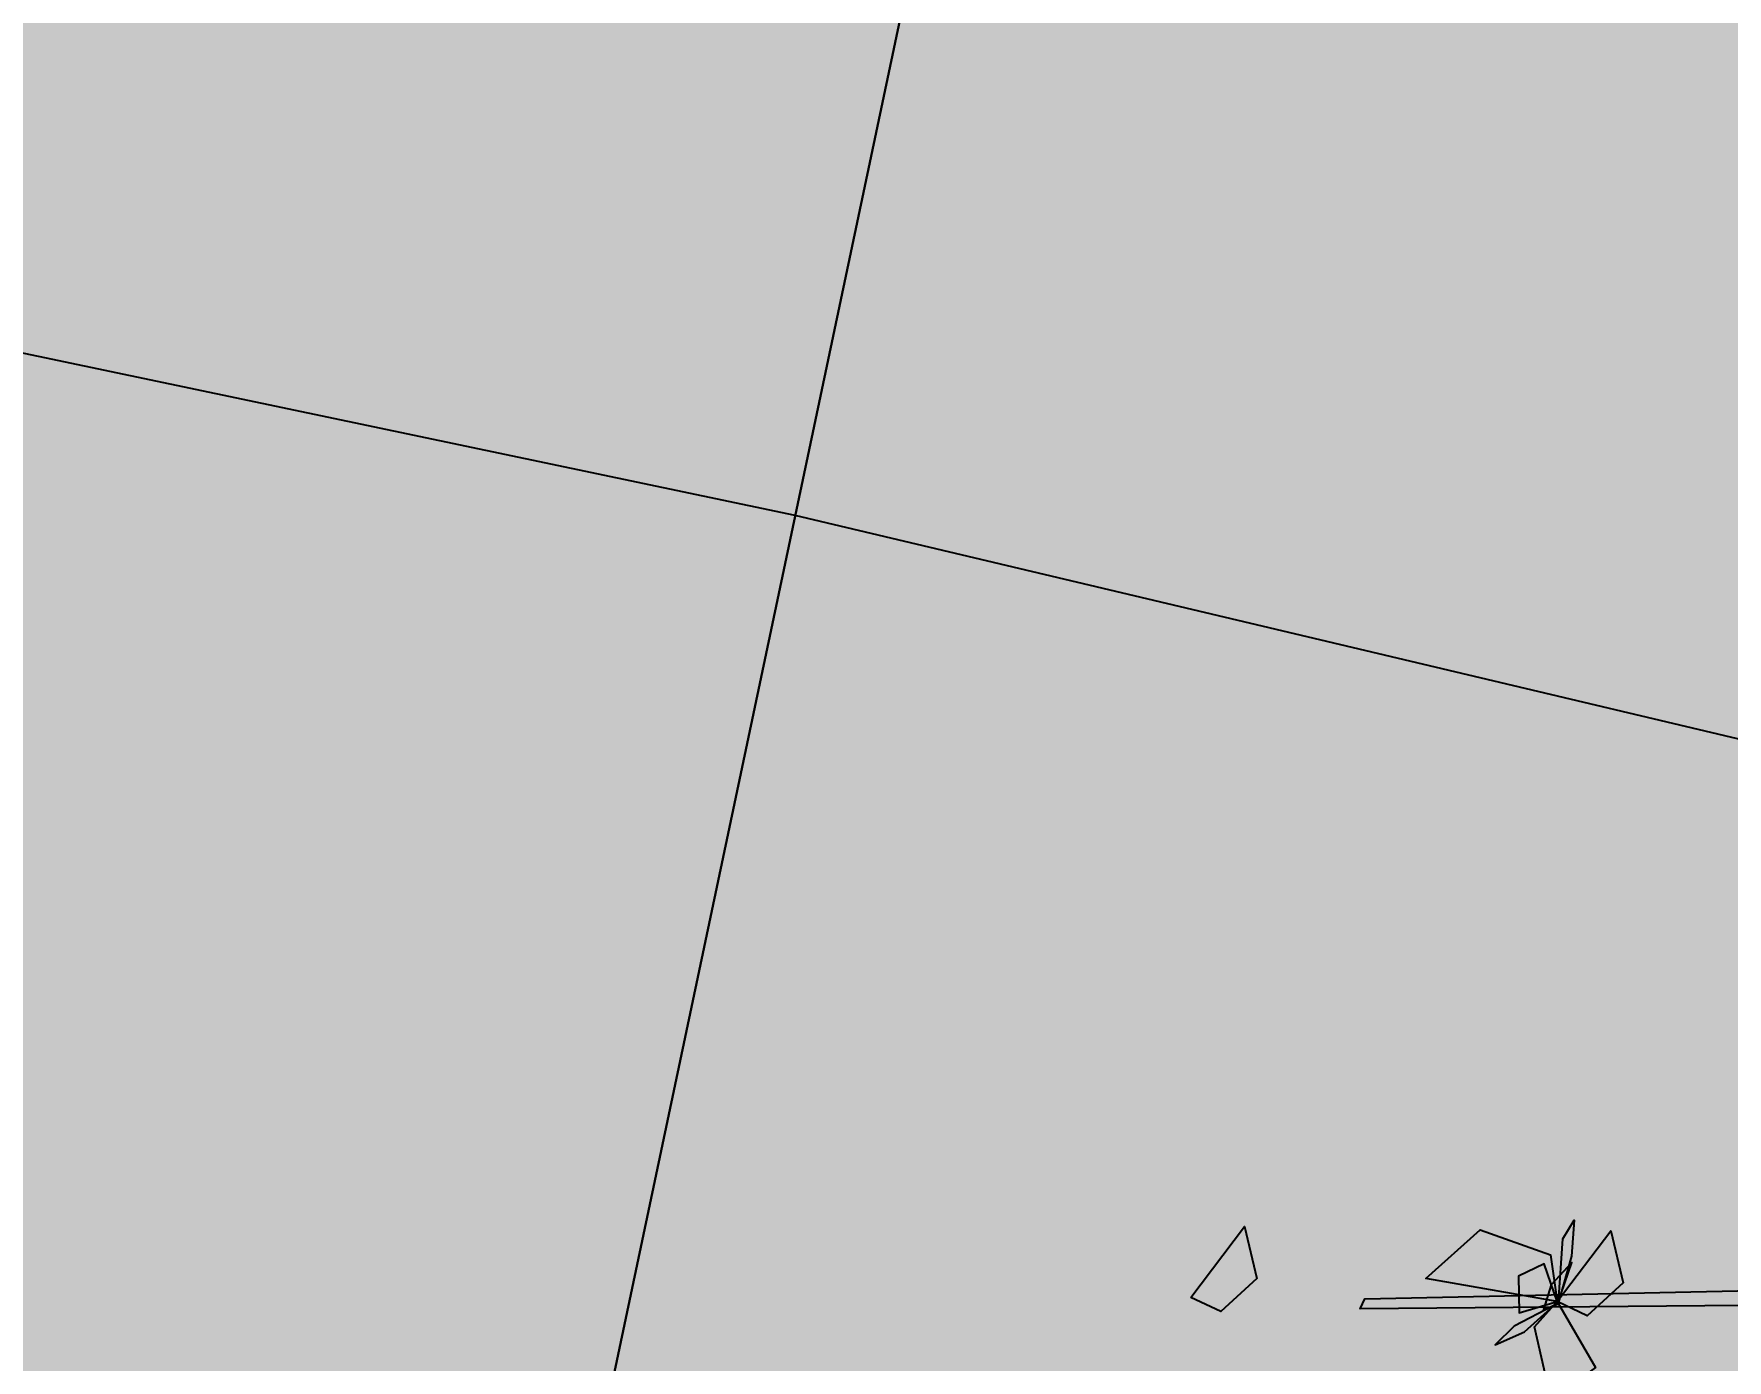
# Model space of a CAD drawing. Header units: metres. Extents: x 1851427 to 1852022, y 5183007 to 5183309.
# Drawn here: x 1851527.227 to 1851531.381, y 5183253.786 to 5183257.038 of the extents above; entities that cross this region are included whole.
import ezdxf

# ---------------------------------------------------------------- set-up
doc = ezdxf.new("R2010")
doc.units = ezdxf.units.M
doc.header["$LTSCALE"] = 2.5
doc.header["$PDMODE"] = 35
doc.header["$PDSIZE"] = 0.03
doc.layers.get('0').update_dxf_attribs({"linetype": 'CONTINUOUS', "lineweight": 30})
doc.layers.get('Defpoints').update_dxf_attribs({"linetype": 'CONTINUOUS'})
for name, color, linetype in [('PFM_VRD ET 2D', 7, 'CONTINUOUS'), ('PFM_VRD Talus D - Hachures', 2, 'CONTINUOUS'), ('PRO_PAR_HAC', 7, 'CONTINUOUS'), ('PRO_VOI_VEG', 81, 'CONTINUOUS'), ('TN_', 94, 'CONTINUOUS')]:
    doc.layers.add(name, color=color, linetype=linetype)
doc.styles.add('Ecriture', font='')
doc.styles.get('Ecriture').set_extended_font_data('NewsGoth BT')
doc.dimstyles.new('Voirie', dxfattribs={"dimtxt": 0.8, "dimasz": 0.6, "dimexe": 0.18, "dimexo": 0.0625, "dimgap": 0, "dimtad": 0, "dimzin": 0, "dimdsep": 46, "dimtxsty": 'Ecriture', "dimcen": 0.04, "dimclrd": 256, "dimclre": 256, "dimclrt": 256, "dimaunit": 2, "dimadec": 3, "dimazin": 0, "dimtfac": 1, "dimtofl": 0, "dimtmove": 0, "dimatfit": 0, "dimfxl": 1, "dimtolj": 1, "dimtzin": 0, "dimlwd": -1, "dimarcsym": 0})

# ---------------------------------------------------------------- blocks, each defined once
blk = doc.blocks.new('arbre4')
at = {"layer": 'PRO_VOI_VEG', "linetype": 'ByBlock', "lineweight": -2, "extrusion": (0.632852, 0.167542, 0.755929), "flags": 128}
for points, elevation in [([(4.6549, 6.2732), (4.8278, 5.9307), (4.6411, 5.9552), (4.5733, 6.1636), (4.6549, 6.2732)], 5.9965), ([(4.2214, 3.43), (4.3944, 3.0874), (4.2076, 3.112), (4.1398, 3.3203), (4.2214, 3.43)], 4.5593)]:
    blk.add_lwpolyline(points, close=True, dxfattribs=dict(at, elevation=elevation))
at = {"layer": 'PRO_VOI_VEG', "linetype": 'ByBlock', "lineweight": -2, "extrusion": (-0.095442, 0.360509, 0.92786), "elevation": 6.8556, "flags": 128}
blk.add_lwpolyline([(-0.392, -1.7941), (0.0161, -2.0389), (-0.219, -2.1451), (-0.423, -1.9696), (-0.392, -1.7941)], close=True, dxfattribs=at)
at = {"layer": 'PRO_VOI_VEG', "color": 6, "linetype": 'ByBlock', "lineweight": -2, "extrusion": (-0.961889, 0.218143, 0.164872), "elevation": 2.5227, "flags": 128}
blk.add_lwpolyline([(-3.9205, 5.3634), (-4.1424, 5.2565), (-4.213, 5.4358), (-4.0871, 5.49), (-3.9205, 5.3634)], close=True, dxfattribs=at)
at = {"layer": 'PRO_VOI_VEG', "color": 6, "linetype": 'ByBlock', "lineweight": -2, "extrusion": (-0.728389, 0.480734, 0.488205), "elevation": 5.2998, "flags": 128}
blk.add_lwpolyline([(-3.1032, 3.5573), (-3.1957, 3.3432), (-3.1143, 3.2263), (-3.0034, 3.3578), (-3.1032, 3.5573)], close=True, dxfattribs=at)
at = {"layer": 'PRO_VOI_VEG', "color": 6, "linetype": 'ByBlock', "lineweight": -2, "extrusion": (0.828904, -0.547073, 0.116747), "elevation": -2.198, "flags": 128}
blk.add_lwpolyline([(3.0958, 6.0034), (3.2474, 6.2288), (3.1439, 6.4433), (3.0552, 6.2893), (3.0958, 6.0034)], close=True, dxfattribs=at)
at = {"layer": 'PRO_VOI_VEG', "color": 42, "linetype": 'ByBlock', "lineweight": -2, "extrusion": (0.28427, -0.71615, 0.637432), "elevation": 1.8143, "flags": 128}
blk.add_lwpolyline([(1.8342, 7.9582), (0.258, 9.1331), (0.289, 9.1716), (1.9697, 7.9595), (1.8342, 7.9582)], close=True, dxfattribs=at)
at = {"layer": 'PRO_VOI_VEG', "color": 6, "linetype": 'ByBlock', "lineweight": -2, "extrusion": (-0.428772, 0.890609, 0.151559), "elevation": 4.8794, "flags": 128}
blk.add_lwpolyline([(-1.1652, 4.9988), (-1.0081, 4.9527), (-0.9178, 5.1085), (-1.0297, 5.1912), (-1.1652, 4.9988)], close=True, dxfattribs=at)
at = {"layer": 'PRO_VOI_VEG', "linetype": 'ByBlock', "lineweight": -2, "extrusion": (0.843665, 0.223353, 0.488205), "elevation": 3.1209, "flags": 128}
blk.add_lwpolyline([(4.2214, 4.7762), (3.9589, 4.6705), (3.903, 5.0467), (4.164, 4.9888), (4.2214, 4.7762)], close=True, dxfattribs=at)
blk = doc.blocks.new('*D91')
at = {"lineweight": -2, "transparency": 16777216}
for p, q in [((1851514.3063, 5183256.5909), (1851512.7767, 5183252.5619)), ((1851533.8035, 5183251.7561), (1851531.4218, 5183245.483))]:
    blk.add_line(p, q, dxfattribs=at)
at = {"transparency": 16777216}
for p, q in [((1851513.4015, 5183252.5173), (1851520.7207, 5183249.7384)), ((1851530.9248, 5183245.8643), (1851523.6055, 5183248.6431))]:
    blk.add_line(p, q, dxfattribs=at)
for points in [[(1851513.437, 5183252.6108), (1851513.366, 5183252.4238), (1851512.8405, 5183252.7302)], [(1851530.9603, 5183245.9578), (1851530.8893, 5183245.7708), (1851531.4857, 5183245.6513)]]:
    blk.add_solid(points, dxfattribs=at)
at = {"layer": 'Defpoints', "color": 0, "transparency": 16777216}
for p in [(1851514.3285, 5183256.6493), (1851533.8257, 5183251.8146), (1851531.4857, 5183245.6513)]:
    blk.add_point(p, dxfattribs=at)
at = {"transparency": 16777216, "insert": (1851522.1631, 5183249.1908), "char_height": 0.8, "attachment_point": 5, "rotation": 339.21, "style": 'Ecriture'}
blk.add_mtext('\\A1;19.94', dxfattribs=at)

msp = doc.modelspace()

# ---------------------------------------------------------------- hatches: boundary and pattern name
at = {"layer": 'PFM_VRD Talus D - Hachures'}
msp.add_hatch(color=2, dxfattribs=at).paths.add_polyline_path([(1851534.592, 5183254.4063), (1851534.488, 5183254.579), (1851529.0951, 5183255.8572), (1851526.8018, 5183256.3381)])
at = {"layer": 'PRO_PAR_HAC'}
h = msp.add_hatch(color=174, dxfattribs=at)
h.dxf.hatch_style = 1
h.paths.add_polyline_path([(1851543.6207, 5183270.541), (1851523.8674, 5183277.7796), (1851520.1798, 5183275.941), (1851514.3285, 5183256.6493), (1851533.8257, 5183251.8146), (1851535.2842, 5183257.6964), (1851540.1372, 5183256.493)])

# ---------------------------------------------------------------- linework, layer by layer
at = {"layer": 'PFM_VRD ET 2D', "flags": 128}
msp.add_lwpolyline([(1851536.2121, 5183240.1216), (1851537.1672, 5183244.3756), (1851539.2607, 5183253.3314), (1851539.9394, 5183256.194), (1851539.9939, 5183256.4049), (1851539.9937, 5183256.4065), (1851539.9924, 5183256.4075), (1851535.4212, 5183257.7503), (1851535.263, 5183257.7317), (1851535.1664, 5183257.602), (1851534.4097, 5183254.7088), (1851534.488, 5183254.579), (1851529.0951, 5183255.8572), (1851526.8018, 5183256.3381), (1851523.7724, 5183257.2042), (1851515.2958, 5183259.598)], dxfattribs=at)
at = {"layer": 'TN_'}
for points in [[(1851544.955, 5183256.2216, 302.24), (1851548.0538, 5183269.1276, 302.45), (1851529.9419, 5183259.8671, 302.89)], [(1851529.9419, 5183259.8671, 302.89), (1851517.108, 5183265.8404, 303.21), (1851513.2871, 5183252.6786, 302.98)], [(1851527.2771, 5183247.2492, 302.71), (1851529.9419, 5183259.8671, 302.89), (1851513.2871, 5183252.6786, 302.98)], [(1851527.2771, 5183247.2492, 302.71), (1851544.955, 5183256.2216, 302.24), (1851529.9419, 5183259.8671, 302.89)], [(1851527.2771, 5183247.2492, 302.71), (1851541.8968, 5183243.0015, 302.02), (1851544.955, 5183256.2216, 302.24)]]:
    msp.add_3dface(points, dxfattribs=at)

# ---------------------------------------------------------------- block references
at = {"layer": 'PRO_VOI_VEG', "xscale": 0.7, "yscale": 0.7, "rotation": 4.25280910832236}
msp.add_blockref('arbre4', (1851531.6709, 5183251.0471), dxfattribs=at)

# ---------------------------------------------------------------- dimensions: what is measured, and where the dimension line sits
dim = msp.add_linear_dim(base=(1851531.4857, 5183245.6513), p1=(1851514.3285, 5183256.6493), p2=(1851533.8257, 5183251.8146), angle=339.21, dimstyle='Voirie')
dim.commit()
dim.dimension.update_dxf_attribs({"geometry": '*D91', "text_midpoint": (1851522.1631, 5183249.1908)})

doc.saveas('drawing.dxf')
